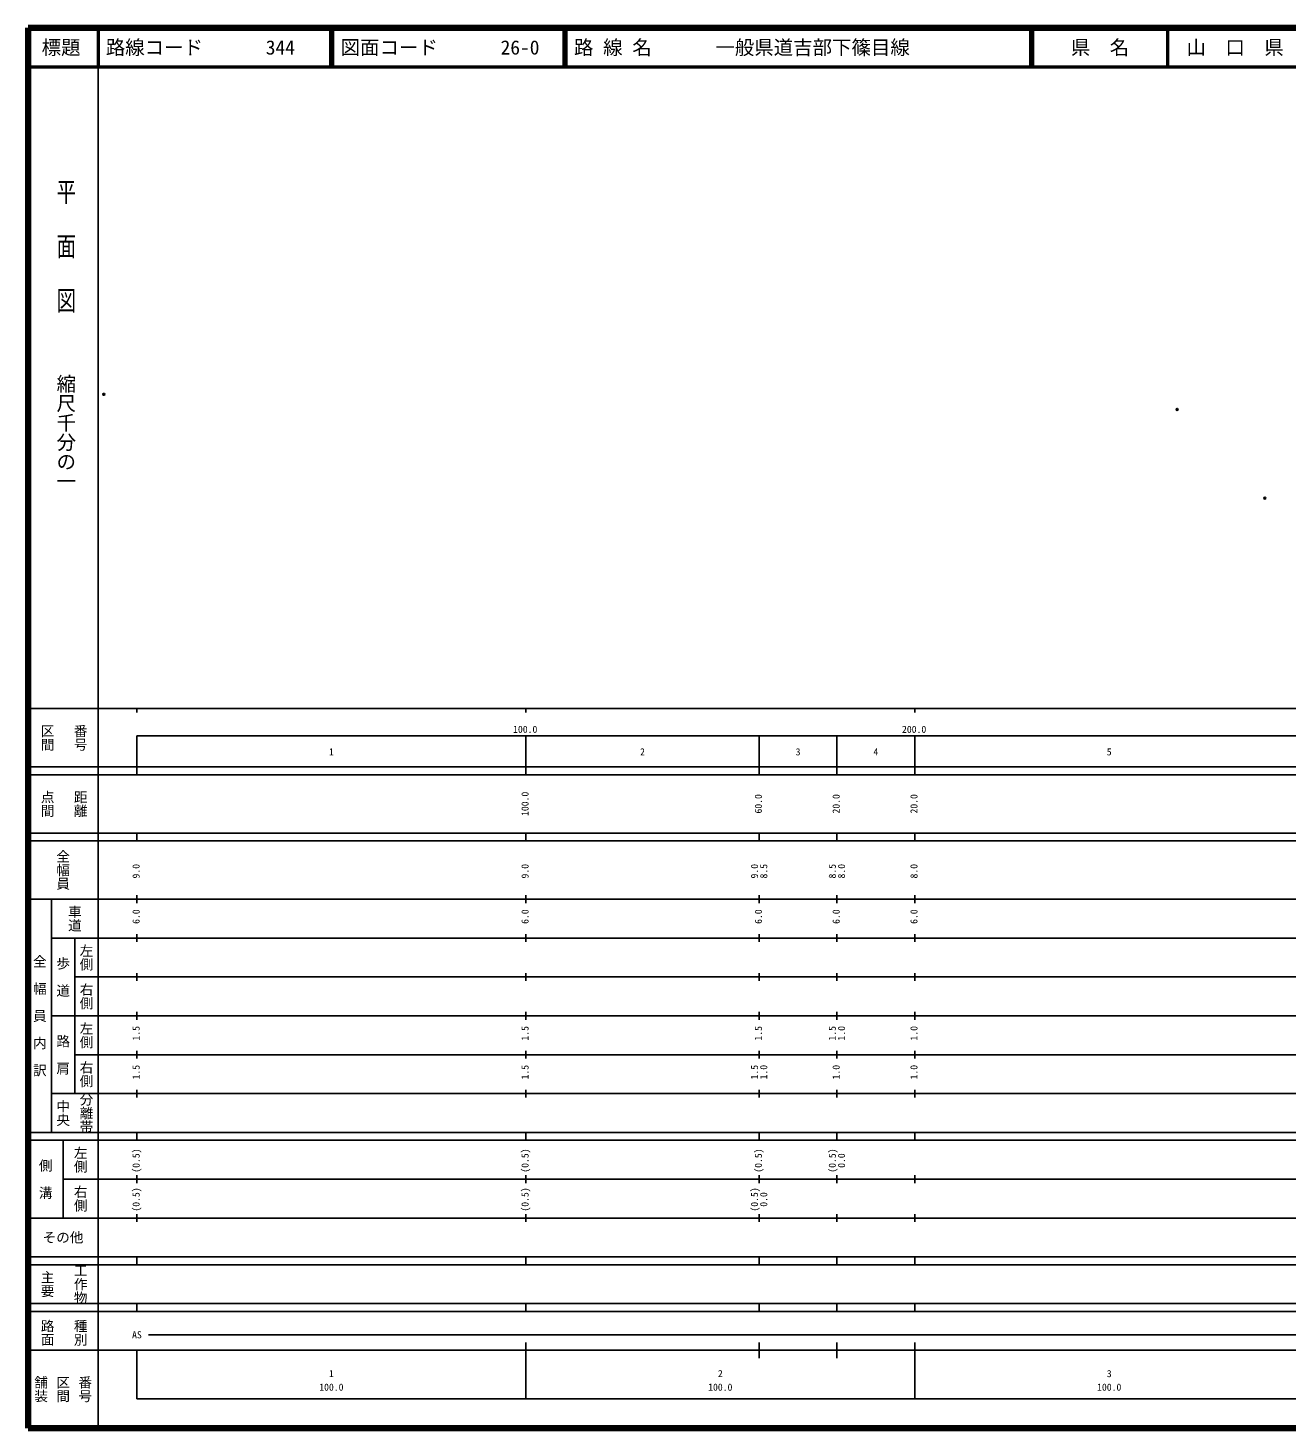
# Model space of a CAD drawing. Units: millimetres on the paper. Extents: x 40 to 680, y 20 to 380.
# Drawn here: x 40 to 363.7, y 20 to 380 of the extents above; entities that cross this region are included whole.
import ezdxf
from ezdxf.enums import TextEntityAlignment as Align

# ---------------------------------------------------------------- set-up
doc = ezdxf.new("R2010")
doc.units = ezdxf.units.MM
doc.header["$PDMODE"] = 32
doc.header["$PDSIZE"] = 0.5
doc.layers.add('M-OTRS', color=6, linetype='Continuous')
doc.layers.add('M-TTL-TXT', color=7, linetype='Continuous')
for name, color, linetype, lineweight in [('M-TTL', 2, 'Continuous', 140), ('M-TTL-BAND', 7, 'Continuous', 25), ('M-TTL-LINE', 7, 'Continuous', 50)]:
    doc.layers.add(name, color=color, linetype=linetype, lineweight=lineweight)
doc.styles.add('@ＭＳ ゴシック', font='')
doc.styles.add('ＭＳ ゴシック', font='')
doc.styles.get('@ＭＳ ゴシック').set_extended_font_data('@MS Gothic')
doc.styles.get('ＭＳ ゴシック').set_extended_font_data('MS Gothic')

msp = doc.modelspace()

# ---------------------------------------------------------------- linework, layer by layer
at = {"layer": 'M-OTRS'}
for p in [(59.469, 285.805), (335.463, 281.923), (357.977, 259.093)]:
    msp.add_point(p, dxfattribs=at)
at = {"layer": 'M-TTL'}
for p, q in [((40, 380), (40, 20)), ((680, 380), (40, 380)), ((40, 20), (680, 20))]:
    msp.add_line(p, q, dxfattribs=at)
at = {"layer": 'M-TTL-BAND'}
for p, q in [((58, 370), (58, 20)), ((40, 205), (579, 205)), ((68, 205), (68, 204)), ((168, 205), (168, 204)), ((268, 205), (268, 204)), ((68, 198), (579, 198)), ((68, 198), (68, 188)), ((168, 188), (168, 198)), ((228, 188), (228, 198)), ((248, 188), (248, 198)), ((268, 188), (268, 198)), ((40, 190), (579, 190)), ((40, 188), (579, 188)), ((40, 173), (579, 173)), ((68, 171), (68, 173)), ((168, 171), (168, 173)), ((228, 171), (228, 173)), ((248, 171), (248, 173)), ((268, 171), (268, 173)), ((40, 171), (579, 171)), ((40, 156), (579, 156)), ((46, 96), (46, 156)), ((68, 155), (68, 157)), ((168, 155), (168, 157)), ((228, 155), (228, 157)), ((248, 155), (248, 157)), ((268, 155), (268, 157)), ((46, 146), (579, 146)), ((52, 146), (52, 106)), ((68, 145), (68, 147)), ((168, 145), (168, 147)), ((228, 145), (228, 147)), ((248, 145), (248, 147)), ((268, 145), (268, 147)), ((68, 135), (68, 137)), ((168, 135), (168, 137)), ((228, 135), (228, 137)), ((248, 135), (248, 137)), ((268, 135), (268, 137)), ((52, 136), (579, 136)), ((46, 126), (579, 126)), ((68, 125), (68, 127)), ((168, 125), (168, 127)), ((228, 125), (228, 127)), ((248, 125), (248, 127)), ((268, 125), (268, 127)), ((52, 116), (579, 116)), ((68, 115), (68, 117)), ((168, 115), (168, 117)), ((228, 115), (228, 117)), ((248, 115), (248, 117)), ((268, 115), (268, 117)), ((46, 106), (579, 106)), ((68, 105), (68, 107)), ((168, 105), (168, 107)), ((228, 105), (228, 107)), ((248, 105), (248, 107)), ((268, 105), (268, 107)), ((40, 96), (579, 96)), ((40, 94), (579, 94)), ((49, 94), (49, 74)), ((68, 94), (68, 96)), ((168, 94), (168, 96)), ((228, 94), (228, 96)), ((248, 94), (248, 96)), ((268, 94), (268, 96)), ((49, 84), (579, 84)), ((68, 83), (68, 85)), ((168, 83), (168, 85)), ((228, 83), (228, 85)), ((248, 83), (248, 85)), ((268, 83), (268, 85)), ((40, 74), (579, 74)), ((68, 73), (68, 75)), ((168, 73), (168, 75)), ((228, 73), (228, 75)), ((248, 73), (248, 75)), ((268, 73), (268, 75)), ((40, 64), (579, 64)), ((40, 62), (579, 62)), ((68, 62), (68, 64)), ((168, 62), (168, 64)), ((228, 62), (228, 64)), ((248, 62), (248, 64)), ((268, 62), (268, 64)), ((40, 52), (579, 52)), ((68, 50), (68, 52)), ((168, 50), (168, 52)), ((228, 50), (228, 52)), ((248, 50), (248, 52)), ((268, 50), (268, 52)), ((40, 50), (579, 50)), ((71, 44), (565, 44)), ((40, 40), (579, 40)), ((68, 40), (68, 27.5)), ((168, 27.5), (168, 42)), ((228, 38), (228, 42)), ((248, 38), (248, 42)), ((268, 27.5), (268, 42)), ((68, 27.5), (579, 27.5))]:
    msp.add_line(p, q, dxfattribs=at)
at = {"layer": 'M-TTL-LINE'}
for p, q in [((58, 380), (58, 370)), ((117.75, 380), (117.75, 370)), ((118.25, 380), (118.25, 370)), ((177.75, 380), (177.75, 370)), ((178.25, 380), (178.25, 370)), ((297.75, 380), (297.75, 370)), ((298.25, 380), (298.25, 370)), ((333, 380), (333, 370)), ((40, 370), (680, 370))]:
    msp.add_line(p, q, dxfattribs=at)

# ---------------------------------------------------------------- texts
at = {"layer": 'M-TTL-BAND', "style": '@ＭＳ ゴシック', "width": 1.4}
msp.add_text('平  面  図', height=3.666, rotation=270, dxfattribs=at).set_placement((49.777, 306.475), align=Align.MIDDLE_RIGHT)
at = {"layer": 'M-TTL-BAND', "style": '@ＭＳ ゴシック'}
msp.add_text('縮尺千分の一', height=3.666, rotation=270, dxfattribs=at).set_placement((49.777, 261.03), align=Align.MIDDLE_RIGHT)
for s, p in [('区間', (45, 197.5)), ('番号', (53.5, 197.5)), ('点間', (45, 180.5)), ('距離', (53.5, 180.5)), ('全幅員', (49, 163.5)), ('車道', (52, 151)), ('左側', (55, 141)), ('全\u3000幅\u3000員\u3000内\u3000訳', (43, 126)), ('歩\u3000道', (49, 136)), ('右側', (55, 131)), ('左側', (55, 121)), ('路\u3000肩', (49, 116)), ('右側', (55, 111)), ('分離帯', (55, 101)), ('中央', (49, 101)), ('左側', (53.5, 89)), ('側\u3000溝', (44.5, 84)), ('右側', (53.5, 79)), ('工作物', (53.5, 57)), ('主要', (45, 57)), ('路面', (45, 44.5)), ('種別', (53.5, 44.5)), ('舗装', (43.333, 30)), ('区間', (49, 30)), ('番号', (54.667, 30))]:
    msp.add_text(s, height=2.566, rotation=270, dxfattribs=at).set_placement(p, align=Align.MIDDLE_CENTER)
at = {"layer": 'M-TTL-BAND', "style": 'ＭＳ ゴシック'}
for s, p in [('100.0', (167.844, 198.195)), ('200.0', (267.844, 198.195)), ('1', (118, 192.405)), ('2', (198, 192.405)), ('3', (238, 192.405)), ('4', (258, 192.405)), ('5', (318, 192.405)), ('AS', (68, 42.5)), ('1', (118, 32.523)), ('2', (218, 32.523)), ('3', (318, 32.523)), ('100.0', (118, 29.033)), ('100.0', (218, 29.033)), ('100.0', (318, 29.033))]:
    msp.add_text(s, height=1.833, dxfattribs=at).set_placement(p, align=Align.BOTTOM_CENTER)
for s, p in [('100.0', (169.251, 180.5)), ('60.0', (229.251, 180.5)), ('20.0', (249.251, 180.5)), ('20.0', (269.251, 180.5)), ('9.0', (69.251, 163.174)), ('9.0', (169.251, 163.174)), ('9.0', (228.251, 163.174)), ('8.5', (230.621, 163.174)), ('8.5', (248.251, 163.174)), ('8.0', (250.621, 163.174)), ('8.0', (269.251, 163.174)), ('6.0', (69.251, 151.5)), ('6.0', (169.251, 151.5)), ('6.0', (229.251, 151.5)), ('6.0', (249.251, 151.5)), ('6.0', (269.251, 151.5)), ('1.5', (69.251, 121.5)), ('1.5', (169.251, 121.5)), ('1.5', (229.251, 121.5)), ('1.5', (248.251, 121.5)), ('1.0', (250.621, 121.5)), ('1.0', (269.251, 121.5)), ('1.5', (69.251, 111.5)), ('1.5', (169.251, 111.5)), ('1.5', (228.251, 111.5)), ('1.0', (230.621, 111.5)), ('1.0', (249.251, 111.5)), ('1.0', (269.251, 111.5)), ('(0.5)', (69.251, 88.764)), ('(0.5)', (169.251, 88.764)), ('(0.5)', (229.251, 88.764)), ('(0.5)', (248.251, 88.764)), ('0.0', (250.621, 88.764)), ('(0.5)', (69.251, 78.764)), ('(0.5)', (169.251, 78.764)), ('(0.5)', (228.251, 78.764)), ('0.0', (230.621, 78.764))]:
    msp.add_text(s, height=1.833, rotation=90, dxfattribs=at).set_placement(p, align=Align.BOTTOM_CENTER)
msp.add_text('その他', height=2.566, dxfattribs=at).set_placement((49, 69), align=Align.MIDDLE_CENTER)
at = {"layer": 'M-TTL-TXT', "style": 'ＭＳ ゴシック'}
for s, p in [('標題', (48.5, 375)), ('県\u3000名', (315.625, 375)), ('山\u3000口\u3000県', (350.375, 375))]:
    msp.add_text(s, height=3.666, dxfattribs=at).set_placement(p, align=Align.MIDDLE_CENTER)
for s, p in [('路線コード', (60, 375)), ('344', (101.142, 375)), ('図面コード', (120.38, 375)), ('26-0', (161.521, 375)), ('路 線 名', (180.38, 375)), ('一般県道吉部下篠目線', (216.734, 375))]:
    msp.add_text(s, height=3.666, dxfattribs=at).set_placement(p, align=Align.MIDDLE_LEFT)

doc.saveas('drawing.dxf')
